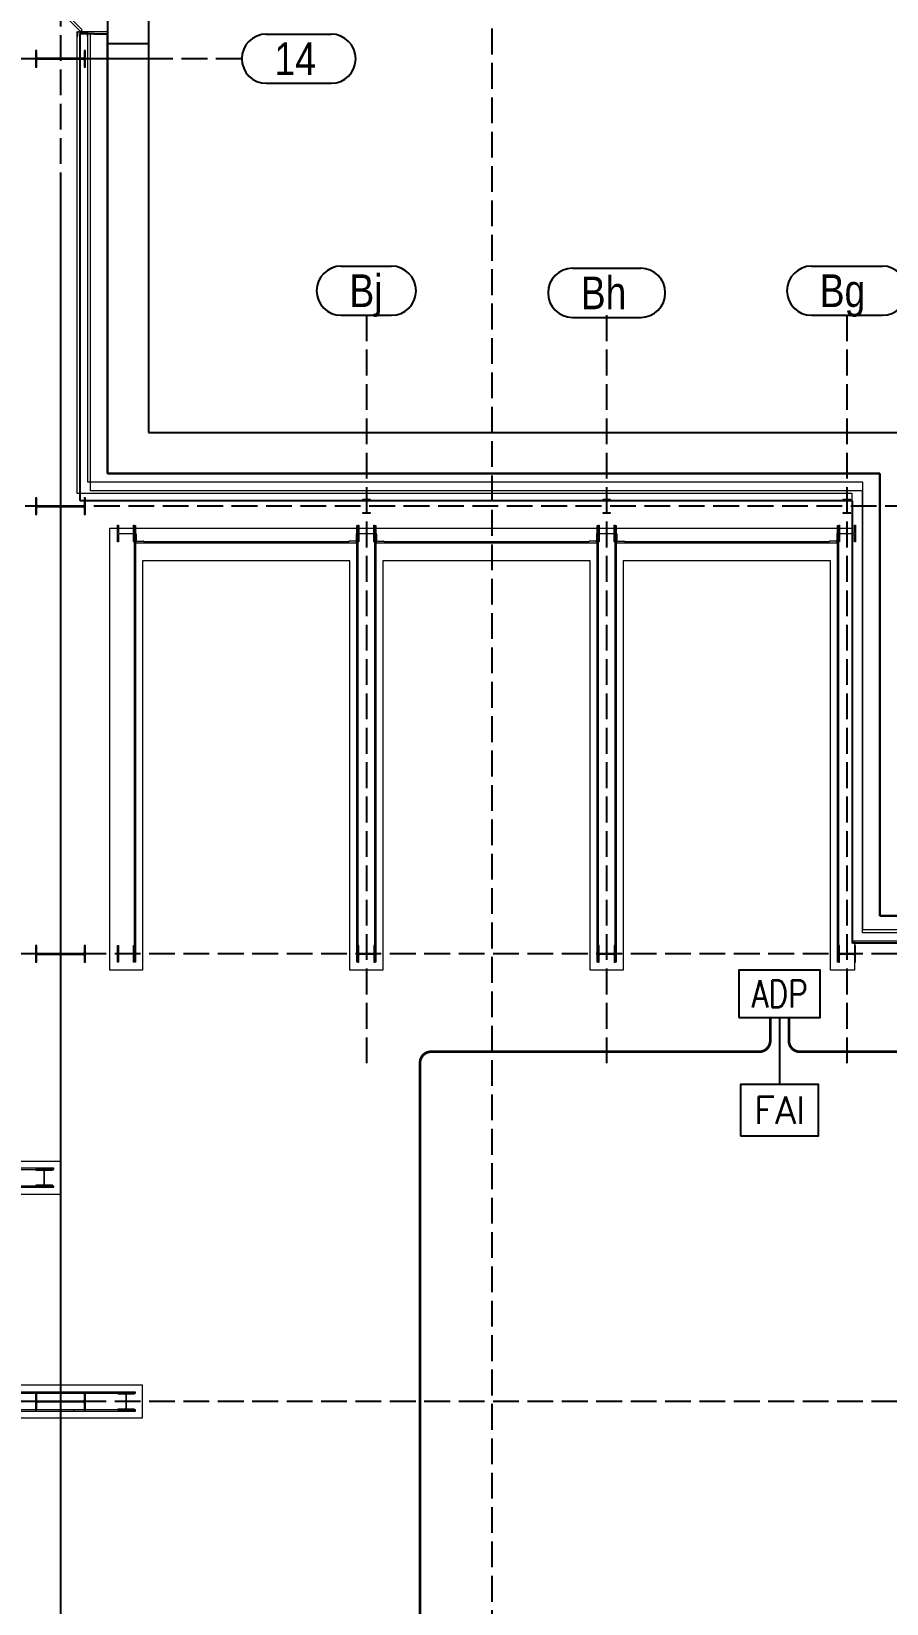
# Model space of a CAD drawing. Header units: millimetres. Extents: x 91119 to 792617, y 23924 to 150567.
# Drawn here: x 696270 to 711927, y 106135 to 134936 of the extents above; entities that cross this region are included whole.
import ezdxf
from ezdxf.enums import TextEntityAlignment as Align

# ---------------------------------------------------------------- set-up
doc = ezdxf.new("R2010")
doc.units = ezdxf.units.MM
doc.header["$LTSCALE"] = 100
for name, pattern in [('121217 IES and EMR$0$XKITLINE00', [0]), ('121217 IES and EMR$0$XKITLINE03', [6.299213, 4.724409, -1.574803]), ('DASHED', [19.05, 12.7, -6.35])]:
    doc.linetypes.add(name, pattern=pattern)
doc.layers.add('121217 IES and EMR$0$G3 Fab Prts-22 Door-Plan', color=7, linetype='Continuous', lineweight=5)
for name, color, linetype in [('121217 IES and EMR$0$grid', 8, 'Continuous'), ('121217 IES and EMR$0$layout', 8, 'Continuous'), ('121217 IES and EMR$0$Xref', 8, 'Continuous'), ('FA', 1, 'Continuous'), ('Fire Alarm', 1, 'Continuous'), ('Text', 7, 'Continuous')]:
    doc.layers.add(name, color=color, linetype=linetype)
doc.styles.add('121217 IES and EMR$0$CENTURY_GOTHIC', font='GOTHIC.TTF')
doc.styles.add('ROMANS', font='romans.shx', dxfattribs={"width": 0.8, "height": 2.5})

# ---------------------------------------------------------------- blocks, each defined once
blk = doc.blocks.new('121217 IES and EMR$0$Group-91-1')
at = {"layer": '121217 IES and EMR$0$G3 Fab Prts-22 Door-Plan', "color": 7, "linetype": 'Continuous', "lineweight": 5, "transparency": 33554687, "flags": 128}
blk.add_lwpolyline([(-408, 250), (169, 827), (200, 796), (-377, 219)], close=True, dxfattribs=at)
blk = doc.blocks.new('121217 IES and EMR$0$Group-92-1')
at = {"layer": '121217 IES and EMR$0$G3 Fab Prts-22 Door-Plan', "color": 7, "linetype": 'Continuous', "lineweight": 5, "transparency": 33554687}
for p, q in [((-408, 250), (169, 827)), ((-377, 219), (200, 796)), ((169, 827), (200, 796)), ((-408, 250), (-377, 219))]:
    blk.add_line(p, q, dxfattribs=at)
at = {"layer": '121217 IES and EMR$0$G3 Fab Prts-22 Door-Plan', "color": 7, "transparency": 33554687}
blk.add_blockref('121217 IES and EMR$0$Group-91-1', (0, 0), dxfattribs=at)
blk = doc.blocks.new('121217 IES and EMR$0$Group-87-1')
at = {"layer": '121217 IES and EMR$0$G3 Fab Prts-22 Door-Plan', "color": 7, "linetype": 'Continuous', "lineweight": 5, "transparency": 33554687}
for p, q in [((-450, 250.5), (-450, -250.5)), ((450, 250.5), (450, -250.5))]:
    blk.add_line(p, q, dxfattribs=at)
blk = doc.blocks.new('121217 IES and EMR$0$Group-88-1')
at = {"layer": '121217 IES and EMR$0$G3 Fab Prts-22 Door-Plan', "color": 7, "linetype": 'Continuous', "lineweight": 5, "transparency": 33554687, "flags": 128}
for points in [[(-450, 250.5), (-408, 250.5), (-408, -250.5), (-450, -250.5)], [(408, 250.5), (450, 250.5), (450, -250.5), (408, -250.5)]]:
    blk.add_lwpolyline(points, close=True, dxfattribs=at)

msp = doc.modelspace()

# ---------------------------------------------------------------- linework, layer by layer
at = {"layer": '121217 IES and EMR$0$grid', "linetype": '121217 IES and EMR$0$XKITLINE03'}
for p, q in [((696802, 144949), (696802, 28655)), ((704702, 144437), (704702, 31436)), ((700120, 134436), (643432, 134436)), ((698575, 134436), (692498, 134436)), ((696802, 132176), (696802, 37138)), ((702402, 129736), (702402, 116036)), ((706802, 129736), (706802, 116036)), ((711202, 129736), (711202, 116036)), ((714895, 126236), (643432, 126236)), ((768187, 118036), (614302, 118036)), ((768187, 109836), (614302, 109836))]:
    msp.add_line(p, q, dxfattribs=at)
at = {"layer": '121217 IES and EMR$0$grid', "linetype": '121217 IES and EMR$0$XKITLINE00'}
for p, q in [((700570, 134886), (701757, 134886)), ((700570, 133986), (701757, 133986)), ((701941, 130636), (702863, 130636)), ((706178, 130596), (707425, 130596)), ((710553, 130636), (711851, 130636)), ((701941, 129736), (702863, 129736)), ((706178, 129696), (707425, 129696)), ((710553, 129736), (711851, 129736))]:
    msp.add_line(p, q, dxfattribs=at)
for centre, start, end in [((700570, 134436), 90, 270), ((701757, 134436), 270, 90), ((701941, 130186), 90, 270), ((702863, 130186), 270, 90), ((706178, 130146), 90, 270), ((707425, 130146), 270, 90), ((710553, 130186), 90, 270), ((711851, 130186), 270, 90)]:
    msp.add_arc(centre, 450, start, end, dxfattribs=at)
at = {"layer": '121217 IES and EMR$0$layout', "transparency": 33554687}
for p, q in [((698415, 144117), (698415, 127586)), ((697665, 143367), (697665, 126836)), ((697164, 126335), (697164, 134893)), ((697665, 126836), (697665, 134893)), ((698415, 134709), (697665, 134709)), ((698415, 134709), (698415, 127586)), ((698415, 127586), (712553, 127586)), ((698415, 127586), (712553, 127586)), ((697665, 126836), (711803, 126836)), ((711803, 126836), (697665, 126836)), ((711803, 126836), (711803, 118736)), ((711803, 118736), (711803, 126836)), ((711302, 126335), (697164, 126335)), ((711302, 118235), (711302, 126335)), ((711803, 118736), (734127, 118736)), ((720088, 118736), (711803, 118736)), ((720088, 118235), (711302, 118235))]:
    msp.add_line(p, q, dxfattribs=at)
at = {"layer": '121217 IES and EMR$0$layout'}
for p, q in [((697665, 143367), (697665, 126836)), ((697415, 134893), (697164, 134893)), ((697164, 134893), (697164, 134893)), ((697164, 134893), (697164, 134893)), ((697415, 134893), (697665, 134893)), ((697665, 134893), (697665, 134893)), ((697665, 134893), (697665, 134893)), ((697665, 126836), (711803, 126836)), ((711803, 126836), (711803, 118736)), ((711803, 118736), (756706, 118736))]:
    msp.add_line(p, q, dxfattribs=at)
at = {"layer": '121217 IES and EMR$0$layout', "linetype": 'Continuous', "lineweight": 5, "transparency": 33554687}
for p, q in [((697164, 134893), (697164, 134935)), ((697164, 134935), (697665, 134935)), ((697349, 126520), (697349, 134893)), ((697349, 126520), (697349, 134893)), ((697665, 134893), (697665, 134935)), ((711487, 126520), (697349, 126520)), ((711487, 126520), (697349, 126520)), ((711487, 118420), (711487, 126520)), ((711487, 118420), (711487, 126520)), ((720088, 118420), (711487, 118420)), ((720088, 118420), (711487, 118420))]:
    msp.add_line(p, q, dxfattribs=at)
at = {"layer": '121217 IES and EMR$0$Xref', "linetype": 'Continuous', "lineweight": 15}
for p, q in [((697102, 134936), (697102, 134846)), ((697102, 134846), (697116, 134846)), ((697116, 134846), (697116, 134917)), ((697128, 134929), (697276, 134929)), ((697288, 134917), (697288, 134846)), ((697288, 134846), (697302, 134846)), ((697302, 134846), (697302, 134936)), ((696343, 134589), (696343, 134284)), ((696370, 134589), (696343, 134589)), ((696370, 134464), (696370, 134589)), ((697233, 134589), (697233, 134464)), ((697261, 134589), (697233, 134589)), ((697261, 134284), (697261, 134589)), ((696343, 134284), (696370, 134284)), ((696370, 134284), (696370, 134409)), ((697214, 134445), (696390, 134445)), ((696390, 134428), (697214, 134428)), ((697233, 134409), (697233, 134284)), ((697233, 134284), (697261, 134284)), ((696343, 126389), (696343, 126084)), ((696370, 126389), (696343, 126389)), ((696370, 126264), (696370, 126389)), ((696370, 126084), (696370, 126209)), ((697214, 126245), (696390, 126245)), ((696390, 126228), (697214, 126228)), ((697233, 126389), (697233, 126264)), ((697261, 126389), (697233, 126389)), ((697233, 126209), (697233, 126084)), ((697261, 126084), (697261, 126389)), ((702329, 126364), (702329, 126353)), ((702475, 126364), (702329, 126364)), ((702329, 126353), (702391, 126353)), ((702399, 126346), (702399, 126127)), ((702405, 126127), (702405, 126346)), ((702412, 126353), (702475, 126353)), ((702475, 126353), (702475, 126364)), ((706729, 126364), (706729, 126353)), ((706875, 126364), (706729, 126364)), ((706729, 126353), (706791, 126353)), ((706799, 126346), (706799, 126127)), ((706805, 126127), (706805, 126346)), ((706812, 126353), (706875, 126353)), ((706875, 126353), (706875, 126364)), ((711129, 126364), (711129, 126353)), ((711275, 126364), (711129, 126364)), ((711129, 126353), (711191, 126353)), ((711199, 126346), (711199, 126127)), ((711205, 126127), (711205, 126346)), ((711212, 126353), (711275, 126353)), ((711275, 126353), (711275, 126364)), ((696343, 126084), (696370, 126084)), ((697233, 126084), (697261, 126084)), ((702329, 126119), (702329, 126108)), ((702391, 126119), (702329, 126119)), ((702329, 126108), (702475, 126108)), ((702475, 126119), (702412, 126119)), ((702475, 126108), (702475, 126119)), ((706729, 126119), (706729, 126108)), ((706791, 126119), (706729, 126119)), ((706729, 126108), (706875, 126108)), ((706875, 126119), (706812, 126119)), ((706875, 126108), (706875, 126119)), ((711129, 126119), (711129, 126108)), ((711191, 126119), (711129, 126119)), ((711129, 126108), (711275, 126108)), ((711275, 126119), (711212, 126119)), ((711275, 126108), (711275, 126119)), ((696343, 118189), (696343, 117884)), ((696370, 118189), (696343, 118189)), ((696370, 118064), (696370, 118189)), ((697233, 118189), (697233, 118064)), ((697261, 118189), (697233, 118189)), ((697261, 117884), (697261, 118189)), ((702248, 118189), (702248, 117884)), ((702263, 118189), (702248, 118189)), ((702263, 118057), (702263, 118189)), ((702556, 118189), (702540, 118189)), ((702540, 118189), (702540, 118057)), ((702556, 117884), (702556, 118189)), ((706648, 118189), (706648, 117884)), ((706663, 118189), (706648, 118189)), ((706663, 118057), (706663, 118189)), ((706956, 118189), (706940, 118189)), ((706940, 118189), (706940, 118057)), ((706956, 117884), (706956, 118189)), ((711048, 118189), (711048, 117884)), ((711063, 118189), (711048, 118189)), ((711063, 118057), (711063, 118189)), ((711356, 118189), (711340, 118189)), ((711340, 118189), (711340, 118057)), ((711356, 117884), (711356, 118189)), ((696343, 117884), (696370, 117884)), ((696370, 117884), (696370, 118009)), ((697214, 118045), (696390, 118045)), ((696390, 118028), (697214, 118028)), ((697233, 118009), (697233, 117884)), ((697233, 117884), (697261, 117884)), ((702248, 117884), (702263, 117884)), ((702263, 117884), (702263, 118016)), ((702525, 118041), (702278, 118041)), ((702278, 118031), (702525, 118031)), ((702540, 118016), (702540, 117884)), ((702540, 117884), (702556, 117884)), ((706648, 117884), (706663, 117884)), ((706663, 117884), (706663, 118016)), ((706925, 118041), (706678, 118041)), ((706678, 118031), (706925, 118031)), ((706940, 118016), (706940, 117884)), ((706940, 117884), (706956, 117884)), ((711048, 117884), (711063, 117884)), ((711063, 117884), (711063, 118016)), ((711325, 118041), (711078, 118041)), ((711078, 118031), (711325, 118031)), ((711340, 118016), (711340, 117884)), ((711340, 117884), (711356, 117884)), ((696343, 109989), (696343, 109684)), ((696370, 109989), (696343, 109989)), ((696370, 109864), (696370, 109989)), ((696370, 109684), (696370, 109809)), ((697214, 109845), (696390, 109845)), ((696390, 109828), (697214, 109828)), ((697233, 109989), (697233, 109864)), ((697261, 109989), (697233, 109989)), ((697233, 109809), (697233, 109684)), ((697261, 109684), (697261, 109989)), ((696343, 109684), (696370, 109684)), ((697233, 109684), (697261, 109684))]:
    msp.add_line(p, q, dxfattribs=at)
at = {"layer": '121217 IES and EMR$0$Xref', "linetype": 'Continuous', "lineweight": 20}
for p, q in [((697102, 134846), (697102, 134445)), ((697302, 126680), (697302, 134846)), ((697102, 134428), (697102, 126480)), ((697102, 126480), (711290, 126480)), ((711490, 126680), (697302, 126680)), ((711290, 126480), (711290, 125741)), ((711490, 118476), (711490, 126680)), ((697848, 125584), (697848, 125889)), ((697848, 125889), (697863, 125889)), ((697863, 125889), (697863, 125757)), ((698140, 125757), (698140, 125889)), ((698140, 125889), (698156, 125889)), ((698156, 125889), (698156, 125584)), ((698156, 125886), (698176, 125886)), ((698156, 117886), (698156, 125886)), ((698176, 125886), (698176, 117886)), ((702228, 125886), (702248, 125886)), ((702228, 117886), (702228, 125886)), ((702248, 125584), (702248, 125889)), ((702248, 125889), (702263, 125889)), ((702248, 125886), (702248, 117886)), ((702263, 125889), (702263, 125757)), ((702540, 125757), (702540, 125889)), ((702540, 125889), (702556, 125889)), ((702556, 125889), (702556, 125584)), ((702556, 125886), (702576, 125886)), ((702556, 117886), (702556, 125886)), ((702576, 125886), (702576, 117886)), ((706628, 125886), (706648, 125886)), ((706628, 117886), (706628, 125886)), ((706648, 125584), (706648, 125889)), ((706648, 125889), (706663, 125889)), ((706648, 125886), (706648, 117886)), ((706663, 125889), (706663, 125757)), ((706940, 125757), (706940, 125889)), ((706940, 125889), (706956, 125889)), ((706956, 125889), (706956, 125584)), ((706956, 125886), (706976, 125886)), ((706956, 117886), (706956, 125886)), ((706976, 125886), (706976, 117886)), ((711028, 125886), (711048, 125886)), ((711028, 117886), (711028, 125886)), ((711048, 125584), (711048, 125889)), ((711048, 125889), (711063, 125889)), ((711048, 125886), (711048, 117886)), ((711063, 125889), (711063, 125757)), ((711340, 125757), (711340, 125889)), ((711340, 125889), (711356, 125889)), ((711356, 125889), (711356, 125584)), ((697702, 125836), (697848, 125836)), ((697702, 117736), (697702, 125836)), ((697863, 125584), (697848, 125584)), ((697863, 125836), (698140, 125836)), ((697863, 125716), (697863, 125584)), ((697878, 125741), (698125, 125741)), ((698125, 125731), (697878, 125731)), ((698140, 125584), (698140, 125716)), ((698156, 125584), (698140, 125584)), ((698156, 125836), (698156, 125836)), ((698176, 125836), (702228, 125836)), ((698176, 125586), (698176, 125736)), ((698176, 125736), (698180, 125736)), ((698181, 125586), (698176, 125586)), ((698181, 125586), (698181, 125566)), ((698188, 125728), (698188, 125614)), ((698204, 125598), (698318, 125598)), ((698326, 125590), (698326, 125586)), ((702078, 125586), (698326, 125586)), ((702078, 125590), (702078, 125586)), ((702200, 125598), (702086, 125598)), ((702216, 125728), (702216, 125614)), ((702223, 125566), (702223, 125586)), ((702223, 125586), (702228, 125586)), ((702228, 125736), (702224, 125736)), ((702228, 125586), (702228, 125736)), ((702248, 125836), (702248, 125836)), ((702263, 125584), (702248, 125584)), ((702263, 125836), (702540, 125836)), ((702263, 125716), (702263, 125584)), ((702278, 125741), (702525, 125741)), ((702525, 125731), (702278, 125731)), ((702540, 125584), (702540, 125716)), ((702556, 125584), (702540, 125584)), ((702556, 125836), (702556, 125836)), ((702576, 125836), (706628, 125836)), ((702576, 125586), (702576, 125736)), ((702576, 125736), (702580, 125736)), ((702581, 125586), (702576, 125586)), ((702581, 125586), (702581, 125566)), ((702588, 125728), (702588, 125614)), ((702604, 125598), (702718, 125598)), ((702726, 125590), (702726, 125586)), ((706478, 125586), (702726, 125586)), ((706478, 125590), (706478, 125586)), ((706600, 125598), (706486, 125598)), ((706616, 125728), (706616, 125614)), ((706623, 125566), (706623, 125586)), ((706623, 125586), (706628, 125586)), ((706628, 125736), (706624, 125736)), ((706628, 125586), (706628, 125736)), ((706648, 125836), (706648, 125836)), ((706663, 125584), (706648, 125584)), ((706663, 125836), (706940, 125836)), ((706663, 125716), (706663, 125584)), ((706678, 125741), (706925, 125741)), ((706925, 125731), (706678, 125731)), ((706940, 125584), (706940, 125716)), ((706956, 125584), (706940, 125584)), ((706956, 125836), (706956, 125836)), ((706976, 125836), (711028, 125836)), ((706976, 125586), (706976, 125736)), ((706976, 125736), (706980, 125736)), ((706981, 125586), (706976, 125586)), ((706981, 125586), (706981, 125566)), ((706988, 125728), (706988, 125614)), ((707004, 125598), (707118, 125598)), ((707126, 125590), (707126, 125586)), ((710878, 125586), (707126, 125586)), ((710878, 125590), (710878, 125586)), ((711000, 125598), (710886, 125598)), ((711016, 125728), (711016, 125614)), ((711023, 125566), (711023, 125586)), ((711023, 125586), (711028, 125586)), ((711028, 125736), (711024, 125736)), ((711028, 125586), (711028, 125736)), ((711048, 125836), (711048, 125836)), ((711063, 125584), (711048, 125584)), ((711063, 125836), (711290, 125836)), ((711063, 125716), (711063, 125584)), ((711078, 125741), (711325, 125741)), ((711325, 125731), (711078, 125731)), ((711290, 125731), (711290, 118276)), ((711340, 125584), (711340, 125716)), ((711356, 125584), (711340, 125584)), ((698181, 125566), (702223, 125566)), ((702581, 125566), (706623, 125566)), ((706981, 125566), (711023, 125566)), ((698302, 125236), (698302, 117736)), ((702102, 125236), (698302, 125236)), ((702102, 117736), (702102, 125236)), ((702702, 125236), (702702, 117736)), ((706502, 125236), (702702, 125236)), ((706502, 117736), (706502, 125236)), ((707102, 125236), (707102, 117736)), ((710902, 125236), (707102, 125236)), ((710902, 117736), (710902, 125236)), ((719087, 118476), (711490, 118476)), ((697848, 117884), (697848, 118189)), ((697848, 118189), (697863, 118189)), ((697863, 118189), (697863, 118057)), ((698140, 118057), (698140, 118189)), ((698140, 118189), (698156, 118189)), ((698156, 118189), (698156, 117884)), ((711290, 118276), (719087, 118276)), ((711340, 118276), (711340, 118053)), ((697863, 117884), (697848, 117884)), ((697863, 118016), (697863, 117884)), ((697878, 118041), (698125, 118041)), ((698125, 118031), (697878, 118031)), ((698140, 117884), (698140, 118016)), ((698156, 117884), (698140, 117884)), ((698176, 117886), (698156, 117886)), ((702248, 117886), (702228, 117886)), ((702576, 117886), (702556, 117886)), ((706648, 117886), (706628, 117886)), ((706976, 117886), (706956, 117886)), ((711048, 117886), (711028, 117886)), ((711340, 118020), (711340, 117736)), ((698302, 117736), (697702, 117736)), ((702702, 117736), (702102, 117736)), ((707102, 117736), (706502, 117736)), ((711340, 117736), (710902, 117736)), ((696802, 114236), (692202, 114236)), ((696677, 114110), (692352, 114110)), ((692352, 114090), (696677, 114090)), ((696349, 114090), (696349, 114075)), ((696654, 114090), (696349, 114090)), ((696349, 114075), (696482, 114075)), ((696497, 114060), (696497, 113813)), ((696507, 113813), (696507, 114060)), ((696522, 114075), (696654, 114075)), ((696654, 114075), (696654, 114090)), ((696677, 114090), (696677, 114110)), ((696802, 113636), (696802, 114236)), ((696677, 113782), (692352, 113782)), ((692352, 113762), (696677, 113762)), ((696349, 113798), (696349, 113782)), ((696482, 113798), (696349, 113798)), ((696349, 113782), (696654, 113782)), ((696654, 113798), (696522, 113798)), ((696654, 113782), (696654, 113798)), ((696677, 113762), (696677, 113782)), ((692802, 113636), (696802, 113636)), ((698302, 110136), (692802, 110136)), ((698302, 109536), (698302, 110136)), ((698177, 110010), (692352, 110010)), ((692352, 109990), (698177, 109990)), ((698154, 109990), (697849, 109990)), ((697849, 109990), (697849, 109975)), ((697849, 109975), (697982, 109975)), ((697997, 109960), (697997, 109713)), ((698007, 109713), (698007, 109960)), ((698022, 109975), (698154, 109975)), ((698154, 109975), (698154, 109990)), ((698177, 109990), (698177, 110010)), ((698177, 109682), (692352, 109682)), ((692352, 109662), (698177, 109662)), ((692802, 109536), (698302, 109536)), ((697849, 109698), (697849, 109682)), ((697982, 109698), (697849, 109698)), ((697849, 109682), (698154, 109682)), ((698154, 109698), (698022, 109698)), ((698154, 109682), (698154, 109698)), ((698177, 109662), (698177, 109682))]:
    msp.add_line(p, q, dxfattribs=at)
at = {"layer": '121217 IES and EMR$0$Xref', "linetype": 'Continuous', "lineweight": 0}
for p, q in [((696375, 134452), (696343, 134419)), ((696653, 126245), (696636, 126228)), ((702405, 126340), (702399, 126333)), ((702430, 126364), (702419, 126353)), ((698968, 125586), (698988, 125566)), ((701797, 125586), (701817, 125566)), ((704625, 125586), (704645, 125566)), ((707453, 125586), (707473, 125566)), ((710282, 125586), (710302, 125566)), ((702228, 125155), (702248, 125135)), ((702556, 124827), (702576, 124807)), ((711028, 124841), (711048, 124821)), ((698156, 123570), (698176, 123550)), ((706628, 123584), (706648, 123564)), ((706956, 123256), (706976, 123236)), ((702228, 122327), (702248, 122307)), ((702556, 121999), (702576, 121979)), ((711028, 122012), (711048, 121992)), ((698156, 120742), (698176, 120722)), ((706628, 120755), (706648, 120735)), ((706956, 120427), (706976, 120407)), ((702228, 119498), (702248, 119478)), ((702556, 119170), (702576, 119150)), ((711028, 119184), (711048, 119164)), ((696939, 118045), (696921, 118028)), ((698028, 118041), (698038, 118031)), ((698140, 117929), (698156, 117914)), ((698156, 117914), (698176, 117894)), ((702556, 118005), (702540, 117990)), ((706628, 117927), (706648, 117907)), ((711077, 118041), (711048, 118012)), ((697261, 109882), (697207, 109828)), ((697389, 110010), (697369, 109990)), ((697061, 109682), (697041, 109662))]:
    msp.add_line(p, q, dxfattribs=at)
at = {"layer": '121217 IES and EMR$0$Xref', "linetype": 'Continuous', "lineweight": 15}
for centre, radius, start, end in [((697128, 134917), 12, 90, 180), ((697276, 134917), 12, 0, 90), ((696390, 134464), 19.1, 180, 270), ((696390, 134409), 19.1, 90, 180), ((697214, 134464), 19.1, 270, 0), ((697214, 134409), 19.1, 0, 90), ((696390, 126264), 19.1, 180, 270), ((696390, 126209), 19.1, 90, 180), ((697214, 126264), 19.1, 270, 0), ((697214, 126209), 19.1, 0, 90), ((702391, 126346), 7.6, 0, 90), ((702412, 126346), 7.6, 90, 180), ((706791, 126346), 7.6, 0, 90), ((706812, 126346), 7.6, 90, 180), ((711191, 126346), 7.6, 0, 90), ((711212, 126346), 7.6, 90, 180), ((702391, 126127), 7.6, 270, 0), ((702412, 126127), 7.6, 180, 270), ((706791, 126127), 7.6, 270, 0), ((706812, 126127), 7.6, 180, 270), ((711191, 126127), 7.6, 270, 0), ((711212, 126127), 7.6, 180, 270), ((696390, 118064), 19.1, 180, 270), ((696390, 118009), 19.1, 90, 180), ((697214, 118064), 19.1, 270, 0), ((697214, 118009), 19.1, 0, 90), ((702278, 118057), 15.2, 180, 270), ((702278, 118016), 15.2, 90, 180), ((702525, 118057), 15.2, 270, 0), ((702525, 118016), 15.2, 0, 90), ((706678, 118057), 15.2, 180, 270), ((706678, 118016), 15.2, 90, 180), ((706925, 118057), 15.2, 270, 0), ((706925, 118016), 15.2, 0, 90), ((711078, 118057), 15.2, 180, 270), ((711078, 118016), 15.2, 90, 180), ((711325, 118057), 15.2, 270, 0), ((711325, 118016), 15.2, 0, 90), ((696390, 109864), 19.1, 180, 270), ((696390, 109809), 19.1, 90, 180), ((697214, 109864), 19.1, 270, 0), ((697214, 109809), 19.1, 0, 90)]:
    msp.add_arc(centre, radius, start, end, dxfattribs=at)
at = {"layer": '121217 IES and EMR$0$Xref', "linetype": 'Continuous', "lineweight": 20}
for centre, radius, start, end in [((697878, 125757), 15.2, 180, 270), ((697878, 125716), 15.2, 90, 180), ((698125, 125757), 15.2, 270, 0), ((698125, 125716), 15.2, 0, 90), ((698180, 125728), 8, 0, 90), ((698204, 125614), 16, 180, 270), ((698318, 125590), 8, 0, 90), ((702086, 125590), 8, 90, 180), ((702200, 125614), 16, 270, 0), ((702224, 125728), 8, 90, 180), ((702278, 125757), 15.2, 180, 270), ((702278, 125716), 15.2, 90, 180), ((702525, 125757), 15.2, 270, 0), ((702525, 125716), 15.2, 0, 90), ((702580, 125728), 8, 0, 90), ((702604, 125614), 16, 180, 270), ((702718, 125590), 8, 0, 90), ((706486, 125590), 8, 90, 180), ((706600, 125614), 16, 270, 0), ((706624, 125728), 8, 90, 180), ((706678, 125757), 15.2, 180, 270), ((706678, 125716), 15.2, 90, 180), ((706925, 125757), 15.2, 270, 0), ((706925, 125716), 15.2, 0, 90), ((706980, 125728), 8, 0, 90), ((707004, 125614), 16, 180, 270), ((707118, 125590), 8, 0, 90), ((710886, 125590), 8, 90, 180), ((711000, 125614), 16, 270, 0), ((711024, 125728), 8, 90, 180), ((711078, 125757), 15.2, 180, 270), ((711078, 125716), 15.2, 90, 180), ((711325, 125757), 15.2, 270, 0), ((711325, 125716), 15.2, 0, 90), ((697878, 118057), 15.2, 180, 270), ((697878, 118016), 15.2, 90, 180), ((698125, 118057), 15.2, 270, 0), ((698125, 118016), 15.2, 0, 90), ((696482, 114060), 15.2, 0, 90), ((696522, 114060), 15.2, 90, 180), ((696482, 113813), 15.2, 270, 0), ((696522, 113813), 15.2, 180, 270), ((697982, 109960), 15.2, 0, 90), ((698022, 109960), 15.2, 90, 180), ((697982, 109713), 15.2, 270, 0), ((698022, 109713), 15.2, 180, 270)]:
    msp.add_arc(centre, radius, start, end, dxfattribs=at)
at = {"layer": 'FA'}
msp.add_lwpolyline([(709224, 116873), (710712, 116873), (710712, 117736), (709224, 117736)], close=True, dxfattribs=at)
at = {"layer": 'FA', "linetype": 'DASHED', "ltscale": 0.5, "const_width": 50}
for points in [[(709797, 116873), (709797, 116444, -0.414214), (709597, 116244), (703585, 116244, 0.414214), (703385, 116044), (703385, 36437)], [(710139, 116873), (710139, 116444, 0.414214), (710339, 116244), (716351, 116244, -0.414214), (716551, 116044), (716551, 36437)]]:
    msp.add_lwpolyline(points, format="xyb", dxfattribs=at)
at = {"layer": 'Fire Alarm'}
msp.add_line((709968, 116873), (709968, 115645), dxfattribs=at)
msp.add_lwpolyline([(709255, 114703), (710681, 114703), (710681, 115645), (709255, 115645)], close=True, dxfattribs=at)

# ---------------------------------------------------------------- block references
at = {"layer": '121217 IES and EMR$0$layout', "transparency": 33554687, "rotation": 90.00004439622963}
for name in ['121217 IES and EMR$0$Group-87-1', '121217 IES and EMR$0$Group-88-1']:
    msp.add_blockref(name, (697415, 135343), dxfattribs=at)
at = {"layer": '121217 IES and EMR$0$layout', "rotation": 90.00004439622963}
msp.add_blockref('121217 IES and EMR$0$Group-92-1', (697415, 135343), dxfattribs=at)

# ---------------------------------------------------------------- texts
at = {"layer": '121217 IES and EMR$0$grid', "style": '121217 IES and EMR$0$CENTURY_GOTHIC', "width": 0.85}
for s, p in [('14', (700720, 134136)), ('Bj', (702091, 129886)), ('Bh', (706328, 129846)), ('Bg', (710703, 129886))]:
    msp.add_text(s, height=600, dxfattribs=at).set_placement(p)
at = {"layer": 'FA', "color": 0, "style": 'ROMANS', "width": 0.8}
msp.add_text('ADP', height=500, dxfattribs=at).set_placement((709968, 117305), align=Align.MIDDLE_CENTER)
at = {"layer": 'Text', "style": 'ROMANS'}
msp.add_text('FAI', height=500, rotation=359.9675, dxfattribs=at).set_placement((709968, 115174), align=Align.MIDDLE_CENTER)

doc.saveas('drawing.dxf')
